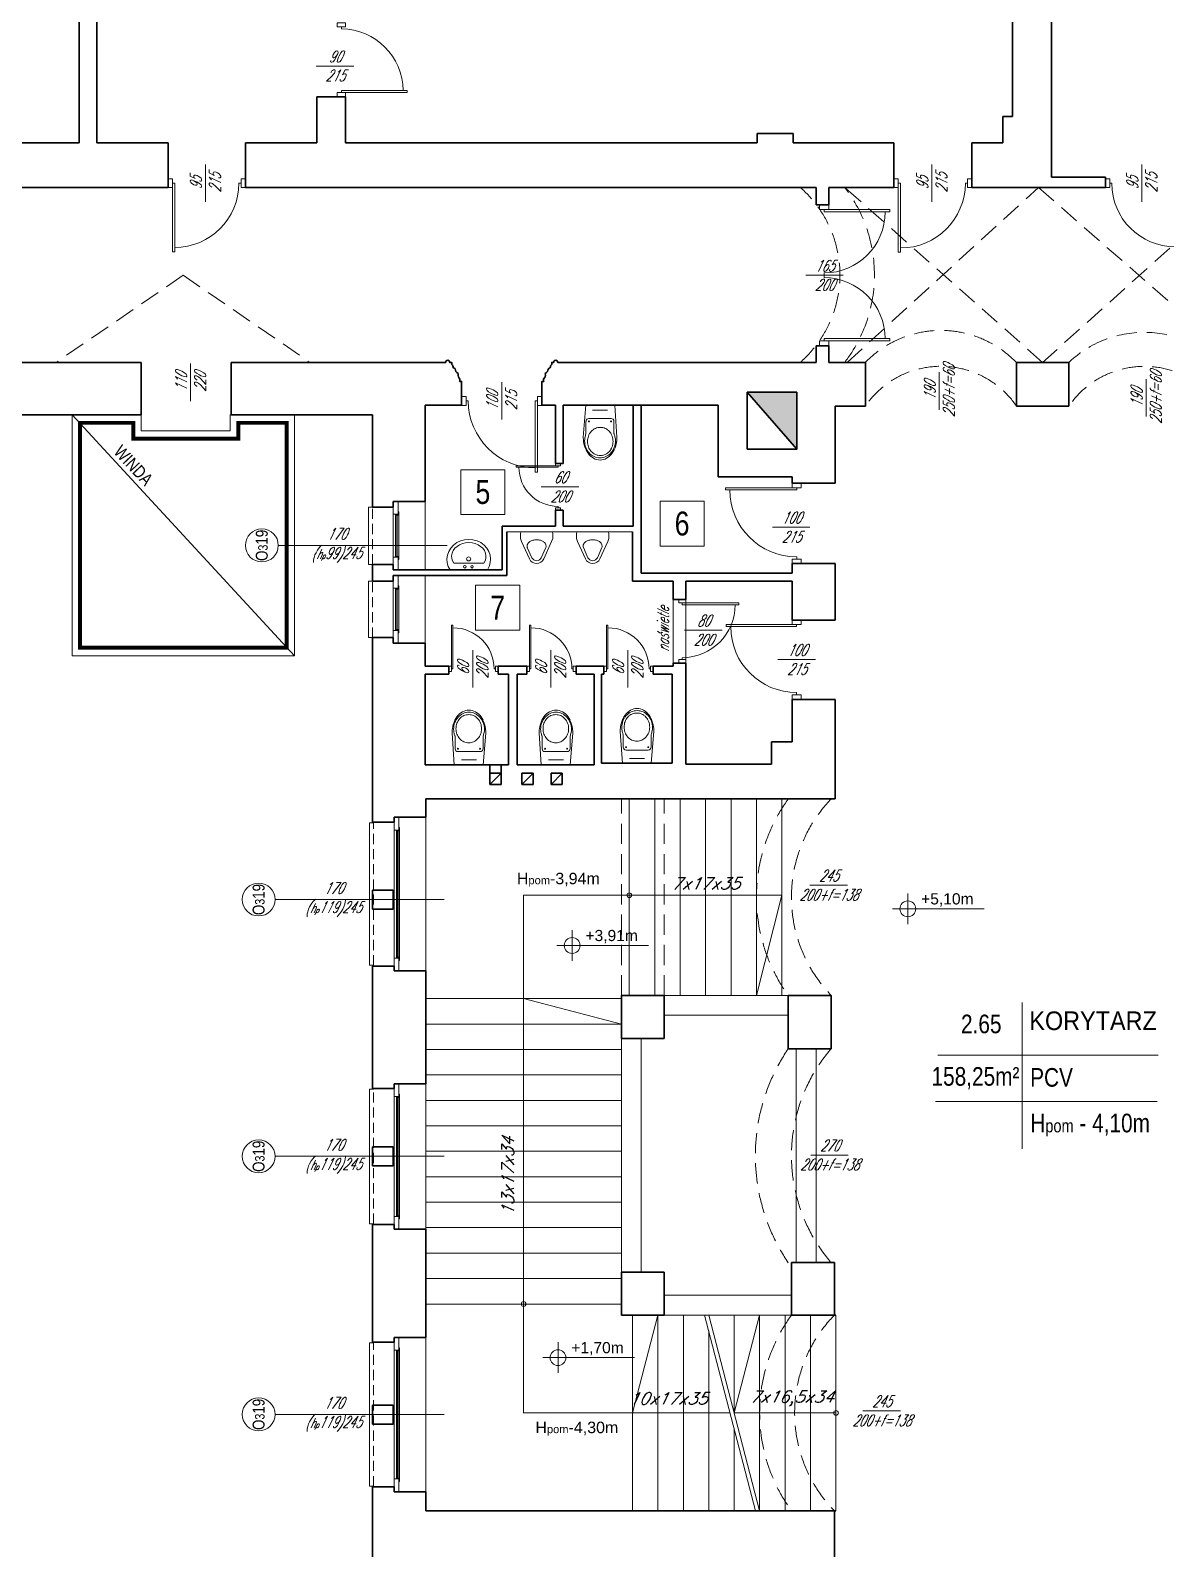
# Model space of a CAD drawing. Header units: millimetres. Extents: x -18485 to 40303, y -22087 to 35064.
# Drawn here: x 11731 to 13159, y 6630 to 8539 of the extents above; entities that cross this region are included whole.
import ezdxf
from ezdxf.enums import TextEntityAlignment as Align

# ---------------------------------------------------------------- set-up
doc = ezdxf.new("R2010")
doc.units = ezdxf.units.MM
doc.linetypes.add('DASHED', pattern=[19.05, 12.7, -6.35])
doc.layers.get('0').update_dxf_attribs({"lineweight": 25})
for name, color, linetype, lineweight in [('03-01_okna', 5, 'Continuous', 15), ('03_drzwi', 1, 'Continuous', 0), ('04-1_widok', 251, 'Continuous', 5), ('04-2_nad', 251, 'DASHED', 5), ('05-03_opis', 10, 'Continuous', 5), ('07_wyposażenie', 253, 'Continuous', 5), ('11 piętro I - ściany', 2, 'Continuous', 35), ('31 piętro III - ściany', 2, 'Continuous', 35), ('inw03-02_schody', 6, 'Continuous', 5)]:
    doc.layers.add(name, color=color, linetype=linetype, lineweight=lineweight)
doc.styles.add('arial', font='arial.ttf')
doc.styles.add('ariel', font='arial.ttf', dxfattribs={"width": 0.8})
doc.styles.add('ariel_wym', font='simplex.shx', dxfattribs={"width": 0.65, "oblique": 25})

# ---------------------------------------------------------------- blocks, each defined once
blk = doc.blocks.new('ubi012_r')
for p, q in [((-2.3, 33.2), (0, 0)), ((33.1, 33.2), (30.3, 0)), ((0.9, 16.8), (0.9, 29.4)), ((30.2, 29.2), (30.2, 16.8)), ((30.3, 0), (0, 0)), ((27.1, 13.8), (3.9, 13.8)), ((15.4, 5.1), (7.5, 5.1)), ((15.4, 5.1), (23.3, 5.1))]:
    blk.add_line(p, q)
for centre in [(3.9, 16.8), (27.1, 16.8)]:
    blk.add_circle(centre, 0.506)
for centre, radius, start, end in [((20.8, 37.1), 22.3, 133.1777, 154.6258), ((16.6, 38.4), 17, 126.5259, 148.9267), ((16.1, 38.7), 14.2, 126.5259, 148.9267), ((16.2, 42), 15.5, 105.9445, 133.2542), ((15.6, 39.7), 15.4, 102.4946, 126.4967), ((15.3, 39.9), 12.8, 102.4946, 126.4967), ((15.4, 44.4), 13, 74.6148, 105.3852), ((15.5, 40.4), 14.7, 77.6333, 102.3667), ((15.2, 40.4), 12.2, 77.6333, 102.3667), ((15, 39.9), 12.8, 53.5033, 77.5054), ((15.3, 39.7), 15.4, 53.5033, 77.5054), ((14.6, 42), 15.5, 46.7458, 74.0555), ((14.2, 38.7), 14.2, 31.0733, 53.4741), ((14.3, 38.4), 17, 31.0733, 53.4741), ((10, 37.1), 22.3, 25.3742, 46.8223), ((30.8, 33.2), 33.1, 171.7845, 180.1077), ((27.5, 33.8), 29.8, 154.3733, 172.0149), ((18.8, 37.3), 19.5, 169.767, 190.233), ((18.1, 37.5), 18.8, 148.867, 169.8645), ((15.6, 36.6), 16.2, 189.6364, 202.7205), ((18, 37.8), 16.2, 169.767, 190.233), ((17.4, 38), 15.6, 148.867, 169.8645), ((17.4, 37.7), 15.6, 190.1355, 211.133), ((13, 38), 15.6, 10.1355, 31.133), ((13, 37.7), 15.6, 328.867, 349.8645), ((12.4, 37.8), 16.2, 0, 10.233), ((12.4, 37.8), 16.2, 349.767, 0), ((12.8, 37.5), 18.8, 10.1355, 31.133), ((3.2, 33.8), 29.8, 7.9851, 25.6267), ((-13.9, 43.3), 46.1, 343.1585, 348.2524), ((12.1, 37.3), 19.5, 0, 10.233), ((12.1, 37.3), 19.5, 349.767, 0), ((-0.1, 33.2), 33.1, 0, 8.2155), ((-1.7, 29.4), 2.53, 0, 22.7205), ((3.9, 16.8), 3.03, 180, 270), ((16.1, 37), 14.2, 211.0733, 233.4741), ((15.3, 35.8), 12.8, 233.5033, 257.5054), ((15.2, 35.3), 12.2, 257.6333, 282.3667), ((15, 35.8), 12.8, 282.4946, 306.4967), ((14.2, 37), 14.2, 306.5259, 328.9267), ((27.1, 16.8), 3.03, 270, 0), ((32.7, 29.2), 2.53, 163.1585, 180)]:
    blk.add_arc(centre, radius, start, end)
blk = doc.blocks.new('umywal04')
at = {"flags": 128}
for points in [[(0, 0), (-2.4, -4.4), (-3.7, -9.1), (-4.1, -13.9), (-3.5, -18.7), (-1.8, -23.4), (0.7, -27.6), (4.2, -31.3), (8.3, -34.4), (13, -36.6), (18.1, -38), (23.4, -38.5), (28.7, -38), (33.8, -36.6), (38.5, -34.4), (42.6, -31.3), (46.1, -27.6), (48.6, -23.4), (50.3, -18.7), (50.9, -13.9), (50.5, -9.1), (49.2, -4.4), (46.8, 0)], [(4.3, -8.4), (2.7, -11.4), (1.8, -14.6), (1.7, -17.9), (2.3, -21.2), (3.7, -24.3), (5.8, -27.2), (8.5, -29.6), (11.7, -31.6), (15.3, -33.1), (19.3, -34.1), (23.3, -34.4), (27.4, -34.1), (31.3, -33.1), (34.9, -31.6), (38.1, -29.6), (40.8, -27.2), (42.9, -24.3), (44.3, -21.2), (44.9, -17.9), (44.8, -14.6), (43.9, -11.4), (42.3, -8.4)]]:
    blk.add_lwpolyline(points, dxfattribs=at)
for points in [[(0, 0), (46.8, 0)], [(4.3, -8.4), (42.3, -8.4)]]:
    blk.add_lwpolyline(points)
for centre, radius in [((19.3, -4), 1.56), ((23.5, -13.9), 2.54), ((28.3, -4), 1.56)]:
    blk.add_circle(centre, radius)
blk = doc.blocks.new('*U1421')
blk.add_line((0, -0.375), (0, -0.4))
blk.add_lwpolyline([(0, 0.4), (0, 0.375), (-0.8, 0.375), (-0.8, 0.4), (-0.05, 0.4), (0.05, 0.4), (0.05, 0.45), (-0.05, 0.45), (-0.05, 0.4)])
at = {"ltscale": 0.8}
blk.add_lwpolyline([(-0.05, -0.4), (-0.05, -0.45), (0.05, -0.45), (0.05, -0.4)], close=True, dxfattribs=at)
blk.add_arc((0, 0.375), 0.75, 180, 270)
blk = doc.blocks.new('*U1428')
blk.add_line((0, 0.375), (0, 0.4))
at = {"ltscale": 0.8}
blk.add_lwpolyline([(-0.05, 0.4), (-0.05, 0.45), (0.05, 0.45), (0.05, 0.4)], close=True, dxfattribs=at)
blk.add_lwpolyline([(0, -0.4), (0, -0.375), (-0.8, -0.375), (-0.8, -0.4), (-0.05, -0.4), (0.05, -0.4), (0.05, -0.45), (-0.05, -0.45), (-0.05, -0.4)])
blk.add_arc((0, -0.375), 0.75, 90, 180)
blk = doc.blocks.new('*U1433')
blk.add_line((0, 0.375), (0, 0.4))
at = {"ltscale": 0.8}
blk.add_lwpolyline([(0.05, 0.4), (0.05, 0.45), (-0.05, 0.45), (-0.05, 0.4)], close=True, dxfattribs=at)
blk.add_lwpolyline([(0, -0.4), (0, -0.375), (0.8, -0.375), (0.8, -0.4), (0.05, -0.4), (-0.05, -0.4), (-0.05, -0.45), (0.05, -0.45), (0.05, -0.4)])
blk.add_arc((0, -0.375), 0.75, 0, 90)
blk = doc.blocks.new('*U1434')
blk.add_line((0, 0.375), (0, 0.4))
at = {"ltscale": 0.8}
blk.add_lwpolyline([(-0.05, 0.4), (-0.05, 0.45), (0.05, 0.45), (0.05, 0.4)], close=True, dxfattribs=at)
blk.add_lwpolyline([(0, -0.4), (0, -0.375), (-0.8, -0.375), (-0.8, -0.4), (-0.05, -0.4), (0.05, -0.4), (0.05, -0.45), (-0.05, -0.45), (-0.05, -0.4)])
blk.add_arc((0, -0.375), 0.75, 90, 180)
blk = doc.blocks.new('*U1435')
blk.add_line((0, -0.375), (0, -0.4))
blk.add_lwpolyline([(0, 0.4), (0, 0.375), (0.8, 0.375), (0.8, 0.4), (0.05, 0.4), (-0.05, 0.4), (-0.05, 0.45), (0.05, 0.45), (0.05, 0.4)])
at = {"ltscale": 0.8}
blk.add_lwpolyline([(0.05, -0.4), (0.05, -0.45), (-0.05, -0.45), (-0.05, -0.4)], close=True, dxfattribs=at)
blk.add_arc((0, 0.375), 0.75, 270, 360)
blk = doc.blocks.new('*U1436')
blk.add_line((0, -0.375), (0, -0.4))
blk.add_lwpolyline([(0, 0.4), (0, 0.375), (-0.8, 0.375), (-0.8, 0.4), (-0.05, 0.4), (0.05, 0.4), (0.05, 0.45), (-0.05, 0.45), (-0.05, 0.4)])
at = {"ltscale": 0.8}
blk.add_lwpolyline([(-0.05, -0.4), (-0.05, -0.45), (0.05, -0.45), (0.05, -0.4)], close=True, dxfattribs=at)
blk.add_arc((0, 0.375), 0.75, 180, 270)
blk = doc.blocks.new('kota rzutowa')
at = {"ltscale": 0.5}
for p, q in [((0, -20.6), (0, 20.6)), ((-20.6, 0), (102.8, 0))]:
    blk.add_line(p, q, dxfattribs=at)
blk.add_circle((0, 0), 10.6, dxfattribs=at)
at = {"ltscale": 0.5, "style": 'arial'}
blk.add_attdef('POZ._POSADKI_WYKOŃCZONWJ', text='', height=15, dxfattribs=at).set_placement((17.9, 1.4), align=Align.BOTTOM_LEFT)
blk.add_attdef('POZ._POSADZKI_KONSTRUKCJA', text='', height=15, dxfattribs=at).set_placement((17, -5), align=Align.TOP_LEFT)
blk = doc.blocks.new('*U1431')
for p, q in [((0, -0.025), (0, 0.025)), ((0, -0.675), (0, -0.7))]:
    blk.add_line(p, q)
for points in [[(0, 0.7), (0, 0.675), (0.7, 0.675), (0.7, 0.7), (0.05, 0.7), (-0.05, 0.7), (-0.05, 0.75), (0.05, 0.75), (0.05, 0.7)], [(0, -0.7), (0, -0.675), (0.7, -0.675), (0.7, -0.7), (0.05, -0.7), (-0.05, -0.7), (-0.05, -0.75), (0.05, -0.75), (0.05, -0.7)]]:
    blk.add_lwpolyline(points)
for centre, start, end in [((0, 0.675), 270, 0), ((0, -0.675), 0, 90)]:
    blk.add_arc(centre, 0.65, start, end)

msp = doc.modelspace()

# ---------------------------------------------------------------- hatches: boundary and pattern name
at = {"layer": '31 piętro III - ściany'}
msp.add_hatch(color=256, dxfattribs=at).paths.add_polyline_path([(12694.9, 8012.9), (12694.9, 8084.4), (12632.5, 8084.4)])

# ---------------------------------------------------------------- linework, layer by layer
at = {"layer": '03-01_okna', "linetype": 'Continuous', "lineweight": 0}
for p, q in [((12161.1, 7940), (12156.1, 7940)), ((12156.1, 7868), (12156.1, 7940)), ((12187.1, 7931), (12187.1, 7877)), ((12190.1, 7877), (12190.1, 7931)), ((12194.1, 7930), (12190.1, 7930)), ((12191.6, 7878), (12191.6, 7930)), ((12192.1, 7878), (12192.1, 7930)), ((12161.1, 7868), (12156.1, 7868)), ((12194.1, 7878), (12190.1, 7878)), ((12156.1, 7776), (12156.1, 7847)), ((12161.1, 7847), (12156.1, 7847)), ((12187.1, 7838), (12187.1, 7785)), ((12190.1, 7785), (12190.1, 7838)), ((12194.1, 7837), (12190.1, 7837)), ((12191.6, 7786), (12191.6, 7837)), ((12192.1, 7786), (12192.1, 7837)), ((12555.1, 7824), (12539.1, 7824)), ((12539.1, 7744), (12539.1, 7824)), ((12555.1, 7744), (12555.1, 7824)), ((12161.1, 7776), (12156.1, 7776)), ((12194.1, 7786), (12190.1, 7786)), ((12539.1, 7744), (12555.1, 7744)), ((12162.1, 7543), (12157.1, 7543)), ((12157.1, 7364), (12157.1, 7543)), ((12188.1, 7534), (12188.1, 7373)), ((12191.1, 7373), (12191.1, 7534)), ((12195.1, 7533), (12191.1, 7533)), ((12192.6, 7374), (12192.6, 7533)), ((12193.1, 7374), (12193.1, 7533)), ((12195.1, 7374), (12191.1, 7374)), ((12162.1, 7364), (12157.1, 7364)), ((12157.1, 7039), (12157.1, 7208)), ((12162.1, 7208), (12157.1, 7208)), ((12188.1, 7199), (12188.1, 7048)), ((12191.1, 7048), (12191.1, 7199)), ((12195.1, 7198), (12191.1, 7198)), ((12192.6, 7049), (12192.6, 7198)), ((12193.1, 7049), (12193.1, 7198)), ((12195.1, 7049), (12191.1, 7049)), ((12162.1, 7039), (12157.1, 7039)), ((12162.1, 6889), (12157.1, 6889)), ((12157.1, 6709), (12157.1, 6889)), ((12188.1, 6880), (12188.1, 6718)), ((12191.1, 6718), (12191.1, 6880)), ((12195.1, 6879), (12191.1, 6879)), ((12192.6, 6719), (12192.6, 6879)), ((12193.1, 6719), (12193.1, 6879)), ((12162.1, 6709), (12157.1, 6709)), ((12195.1, 6719), (12191.1, 6719))]:
    msp.add_line(p, q, dxfattribs=at)
at = {"layer": '03-01_okna', "linetype": 'DASHED'}
for p, q in [((12161.1, 7868), (12161.1, 7940)), ((12161.1, 7776), (12161.1, 7847)), ((12162.1, 7364), (12162.1, 7543)), ((12162.1, 7039), (12162.1, 7208)), ((12162.1, 6709), (12162.1, 6889))]:
    msp.add_line(p, q, dxfattribs=at)
at = {"layer": '03-01_okna', "linetype": 'Continuous', "lineweight": 0}
for points in [[(12193.1, 7947), (12193.1, 7931), (12187.1, 7931), (12187.1, 7947)], [(12193.1, 7877), (12193.1, 7861), (12187.1, 7861), (12187.1, 7877)], [(12193.1, 7854), (12193.1, 7838), (12187.1, 7838), (12187.1, 7854)], [(12193.1, 7785), (12193.1, 7769), (12187.1, 7769), (12187.1, 7785)], [(12194.1, 7550), (12194.1, 7534), (12188.1, 7534), (12188.1, 7550)], [(12194.1, 7373), (12194.1, 7357), (12188.1, 7357), (12188.1, 7373)], [(12194.1, 7215), (12194.1, 7199), (12188.1, 7199), (12188.1, 7215)], [(12194.1, 7048), (12194.1, 7032), (12188.1, 7032), (12188.1, 7048)], [(12194.1, 6896), (12194.1, 6880), (12188.1, 6880), (12188.1, 6896)], [(12194.1, 6718), (12194.1, 6702), (12188.1, 6702), (12188.1, 6718)]]:
    msp.add_lwpolyline(points, close=True, dxfattribs=at)
for points in [[(12193.1, 7874), (12194.1, 7874), (12194.1, 7934), (12193.1, 7934)], [(12193.1, 7782), (12194.1, 7782), (12194.1, 7841), (12193.1, 7841)], [(12194.1, 7370), (12195.1, 7370), (12195.1, 7537), (12194.1, 7537)], [(12194.1, 7045), (12195.1, 7045), (12195.1, 7202), (12194.1, 7202)], [(12194.1, 6715), (12195.1, 6715), (12195.1, 6883), (12194.1, 6883)]]:
    msp.add_lwpolyline(points, dxfattribs=at)
at = {"layer": '04-1_widok'}
for p, q in [((12227.1, 7947), (12227.1, 7861)), ((12227.1, 7854), (12227.1, 7769)), ((12228.1, 7550), (12228.1, 7357)), ((12684.1, 7326), (12528.1, 7326)), ((12528.1, 7301), (12684.1, 7301)), ((12474.1, 7272), (12474.1, 6978)), ((12499.1, 6978), (12499.1, 7272)), ((12694.1, 7259), (12694.1, 6990)), ((12719.1, 7259), (12719.1, 6990)), ((12228.1, 7215), (12228.1, 7032)), ((12528.1, 6949), (12688.1, 6949)), ((12688.1, 6924), (12528.1, 6924)), ((12228.1, 6896), (12228.1, 6702))]:
    msp.add_line(p, q, dxfattribs=at)
at = {"layer": '04-2_nad', "ltscale": 2}
for p, q in [((13004.1, 8122), (12755.1, 8342)), ((12758.1, 8122), (12999.1, 8342)), ((12999.1, 8342), (13250.1, 8122)), ((13249.1, 8342), (13004.1, 8122)), ((11922.8, 8231.5), (11763.2, 8122)), ((11922.8, 8231.5), (12082.3, 8122)), ((12474.1, 7326), (12474.1, 7573)), ((12528.1, 7326), (12528.1, 7573))]:
    msp.add_line(p, q, dxfattribs=at)
for centre, radius, start, end in [((12603.1, 8232), 146, 311.1121, 48.8879), ((12612.1, 8232), 180.4, 322.4391, 37.5609), ((12876.1, 8030), 132.2, 44.074, 135.926), ((13132.1, 8021.1), 138.6, 46.7163, 133.2837), ((12876.1, 8001.8), 115.3, 34.4829, 145.5171), ((13132.1, 8001.8), 115.2, 34.4829, 145.5171), ((12854.8, 7449.5), 210.7, 144.1071, 215.8929), ((12865.6, 7449.5), 177.5, 135.9181, 224.0819), ((12881.9, 7124.5), 239.2, 145.7786, 214.2214), ((12894, 7124.5), 205.9, 139.215, 220.785), ((12857.2, 6801), 209.1, 143.9706, 216.0294), ((12868.4, 6801), 176.3, 135.7561, 224.2439)]:
    msp.add_arc(centre, radius, start, end, dxfattribs=at)
at = {"layer": '05-03_opis', "lineweight": 0}
for p, q in [((12137.4, 8494.6), (12090.2, 8494.6)), ((11950.8, 8371), (11950.8, 8323.8)), ((12864.8, 8371), (12864.8, 8323.8)), ((13128.9, 8371), (13128.9, 8323.8)), ((12753.2, 8231.5), (12706, 8231.5)), ((11932.2, 8120.6), (11932.2, 8073.4)), ((12323.6, 8097.2), (12323.6, 8050)), ((12874.1, 8109.6), (12874.1, 8062.4)), ((13134.4, 8101), (13134.4, 8053.8)), ((12420.6, 7965.4), (12373.4, 7965.4)), ((12711.4, 7914.7), (12664.2, 7914.7)), ((12255.1, 7891.9), (12042.5, 7891.9)), ((12600.8, 7785.2), (12553.6, 7785.2)), ((12287.2, 7760.2), (12287.2, 7713)), ((12385.2, 7760.2), (12385.2, 7713)), ((12482.2, 7760.2), (12482.2, 7713)), ((12718.2, 7748.3), (12671, 7748.3)), ((12758.4, 7464.6), (12711.2, 7464.6)), ((12251.1, 7446.6), (12038.5, 7446.6)), ((12251.1, 7123.7), (12038.5, 7123.7)), ((12759.5, 7125.3), (12712.3, 7125.3)), ((12251.1, 6799.2), (12038.5, 6799.2)), ((12825.1, 6803.6), (12777.9, 6803.6))]:
    msp.add_line(p, q, dxfattribs=at)
at = {"layer": '05-03_opis'}
for p, q in [((11783.1, 8056), (12063, 7753.2)), ((12978.4, 7317.1), (12978.4, 7133.1)), ((12872.4, 7250.9), (13149.4, 7250.9)), ((12869.4, 7192.6), (13148.1, 7192.6))]:
    msp.add_line(p, q, dxfattribs=at)
for points in [[(11783.1, 8056), (11870.1, 8056), (11870.1, 8036), (11982.1, 8036), (11982.1, 8056), (12063, 8056), (12063, 7753.2), (11783.1, 7753.2)], [(12272.2, 7987.1), (12327.5, 7987.1), (12327.5, 7930.6), (12272.2, 7930.6)], [(12522.8, 7947.4), (12578.2, 7947.4), (12578.2, 7890.9), (12522.8, 7890.9)], [(12290.8, 7841.9), (12346.2, 7841.9), (12346.2, 7785.4), (12290.8, 7785.4)]]:
    msp.add_lwpolyline(points, close=True, dxfattribs=at)
at = {"layer": '05-03_opis', "const_width": 5}
msp.add_lwpolyline([(11793.1, 8046), (11860.1, 8046), (11860.1, 8026), (11992.1, 8026), (11992.1, 8046), (12053, 8046), (12053, 7763.2), (11793.1, 7763.2)], close=True, dxfattribs=at)
at = {"layer": '05-03_opis', "lineweight": 0}
for centre in [(12021.8, 7891.9), (12017.8, 7446.6), (12017.8, 7123.7), (12017.8, 6799.2)]:
    msp.add_circle(centre, 20.7, dxfattribs=at)
at = {"layer": '07_wyposażenie', "ltscale": 2}
for p, q in [((12330.1, 7909), (12488.1, 7909)), ((12347.1, 7906.3), (12347.5, 7909)), ((12347.2, 7900.5), (12347.1, 7906.3)), ((12347.5, 7909), (12367.5, 7909)), ((12367.5, 7909), (12387.5, 7909)), ((12387.5, 7909), (12387.9, 7906.3)), ((12387.9, 7906.3), (12387.7, 7900.5)), ((12417.6, 7906.3), (12418, 7909)), ((12417.8, 7900.5), (12417.6, 7906.3)), ((12418, 7909), (12438, 7909)), ((12438, 7909), (12458, 7909)), ((12458, 7909), (12458.4, 7906.3)), ((12458.4, 7906.3), (12458.2, 7900.5)), ((12348.5, 7896.6), (12347.2, 7900.5)), ((12358.4, 7874.9), (12348.5, 7896.6)), ((12361.6, 7876.4), (12355.7, 7889.3)), ((12379.2, 7889.3), (12373.4, 7876.4)), ((12386.4, 7896.6), (12376.6, 7874.9)), ((12387.7, 7900.5), (12386.4, 7896.6)), ((12419.1, 7896.6), (12417.8, 7900.5)), ((12428.9, 7874.9), (12419.1, 7896.6)), ((12432.1, 7876.4), (12426.3, 7889.3)), ((12449.7, 7889.3), (12443.9, 7876.4)), ((12456.9, 7896.6), (12447.1, 7874.9)), ((12458.2, 7900.5), (12456.9, 7896.6))]:
    msp.add_line(p, q, dxfattribs=at)
for centre, radius, start, end in [((12360.9, 7891), 5.45, 148.1465, 180), ((12360.9, 7891), 5.45, 180, 203.6096), ((12364.1, 7889.1), 9.14, 123.6901, 148.1465), ((12366.1, 7886), 12.9, 105.4371, 123.6901), ((12367.5, 7881.1), 17.9, 90, 105.4371), ((12367.5, 7881.1), 17.9, 74.5629, 90), ((12368.8, 7886), 12.9, 56.3099, 74.5629), ((12370.9, 7889.1), 9.14, 31.8535, 56.3099), ((12374, 7891), 5.45, 0, 31.8535), ((12374, 7891), 5.45, 341.6064, 0), ((12431.4, 7891), 5.45, 148.1465, 180), ((12431.4, 7891), 5.45, 180, 203.6096), ((12434.6, 7889.1), 9.14, 123.6901, 148.1465), ((12436.6, 7886), 12.9, 105.4371, 123.6901), ((12438, 7881.1), 17.9, 90, 105.4371), ((12438, 7881.1), 17.9, 74.5629, 90), ((12439.3, 7886), 12.9, 56.3099, 74.5629), ((12441.4, 7889.1), 9.14, 31.8535, 56.3099), ((12444.5, 7891), 5.45, 0, 31.8535), ((12444.5, 7891), 5.45, 341.6064, 0), ((12367.5, 7879), 10, 204.2952, 270), ((12367.5, 7879), 6.45, 204.2952, 270), ((12367.5, 7879), 6.45, 270, 335.7048), ((12367.5, 7879), 10, 270, 335.7048), ((12438, 7879), 10, 204.2952, 270), ((12438, 7879), 6.45, 204.2952, 270), ((12438, 7879), 6.45, 270, 335.7048), ((12438, 7879), 10, 270, 335.7048)]:
    msp.add_arc(centre, radius, start, end, dxfattribs=at)
at = {"layer": '11 piętro I - ściany'}
for p, q in [((11792.1, 8398), (11792.1, 8903)), ((13015.1, 8355), (13015.1, 8905)), ((11814.1, 8896), (11814.1, 8398)), ((12966.1, 8881), (12966.1, 8431)), ((12091.1, 8398), (12091.1, 8456)), ((12091.1, 8456), (12127.1, 8456)), ((12127.1, 8456), (12127.1, 8398)), ((12966.1, 8431), (12954.1, 8431)), ((12954.1, 8431), (12954.1, 8398)), ((12690.1, 8410), (12645.1, 8410)), ((12645.1, 8410), (12645.1, 8398)), ((12690.1, 8398), (12690.1, 8410)), ((11698.1, 8398), (11792.1, 8398)), ((11904.1, 8398), (11814.1, 8398)), ((11904.1, 8342), (11904.1, 8398)), ((12001.1, 8342), (12001.1, 8398)), ((12001.1, 8398), (12091.1, 8398)), ((12127.1, 8398), (12645.1, 8398)), ((12690.1, 8398), (12817.1, 8398)), ((12817.1, 8398), (12817.1, 8342)), ((12915.1, 8398), (12954.1, 8398)), ((12954.1, 8398), (12915.1, 8398)), ((12915.1, 8398), (12915.1, 8342)), ((13083.1, 8355), (13015.1, 8355)), ((13083.1, 8342), (13083.1, 8355)), ((11904.1, 8342), (11718.1, 8342)), ((12719.1, 8342), (12001.1, 8342)), ((12719.1, 8320), (12719.1, 8342)), ((12735.1, 8320), (12735.1, 8342)), ((12735.1, 8342), (12817.1, 8342)), ((12915.1, 8342), (13083.1, 8342)), ((12735.1, 8320), (12719.1, 8320)), ((12735.1, 8143), (12719.1, 8143)), ((12719.1, 8143), (12719.1, 8122)), ((12735.1, 8122), (12735.1, 8143)), ((11870.1, 8122), (11504.1, 8122)), ((11870.1, 8056), (11870.1, 8122)), ((12253.1, 8122), (11983.1, 8122)), ((11983.1, 8122), (11983.1, 8056)), ((12719.1, 8122), (12394.1, 8122)), ((12781.1, 8122), (12735.1, 8122)), ((12781.1, 8067), (12781.1, 8122)), ((12971.1, 8067), (12971.1, 8122)), ((12971.1, 8122), (13037.1, 8122)), ((13037.1, 8122), (13037.1, 8067)), ((12273.1, 8068), (12227.1, 8068)), ((12227.1, 8068), (12227.1, 7947)), ((12374.1, 8068), (12391.1, 8068)), ((12391.1, 8068), (12391.1, 7995)), ((12401.1, 8068), (12489.1, 8068)), ((12401.1, 7995), (12401.1, 8068)), ((12499.1, 8068), (12489.1, 8068)), ((12489.1, 8068), (12489.1, 7916)), ((12499.1, 7857), (12499.1, 8068)), ((12499.1, 8068), (12596.1, 8068)), ((12596.1, 8068), (12596.1, 7978)), ((12781.1, 8067), (12743.1, 8067)), ((12743.1, 8067), (12743.1, 7986)), ((12971.1, 8067), (13037.1, 8067)), ((11498.1, 8056), (11870.1, 8056)), ((11983.1, 8056), (12161.1, 8056)), ((12161.1, 7940), (12161.1, 8056)), ((12391.1, 7995), (12401.1, 7995)), ((12743.1, 7986), (12743.1, 7970)), ((12596.1, 7978), (12689.1, 7978)), ((12689.1, 7970), (12689.1, 7978)), ((12743.1, 7970), (12689.1, 7970)), ((12227.1, 7947), (12187.1, 7947)), ((12187.1, 7947), (12187.1, 7940)), ((12187.1, 7940), (12161.1, 7940)), ((12391.1, 7916), (12391.1, 7936)), ((12391.1, 7936), (12401.1, 7936)), ((12401.1, 7936), (12401.1, 7916)), ((12391.1, 7916), (12324.1, 7916)), ((12324.1, 7916), (12324.1, 7861)), ((12330.1, 7909), (12330.1, 7854)), ((12401.1, 7916), (12489.1, 7916)), ((12488.1, 7909), (12488.1, 7847)), ((12187.1, 7868), (12161.1, 7868)), ((12161.1, 7868), (12161.1, 7847)), ((12187.1, 7861), (12187.1, 7868)), ((12743.1, 7869), (12689.1, 7869)), ((12689.1, 7869), (12689.1, 7857)), ((12689.1, 7857), (12689.1, 7866)), ((12743.1, 7869), (12743.1, 7798)), ((12187.1, 7847), (12161.1, 7847)), ((12227.1, 7861), (12187.1, 7861)), ((12227.1, 7854), (12187.1, 7854)), ((12187.1, 7854), (12187.1, 7847)), ((12227.1, 7861), (12324.1, 7861)), ((12227.1, 7854), (12330.1, 7854)), ((12488.1, 7847), (12539.1, 7847)), ((12689.1, 7857), (12499.1, 7857)), ((12539.1, 7824), (12539.1, 7847)), ((12555.1, 7824), (12555.1, 7847)), ((12555.1, 7847), (12689.1, 7847)), ((12689.1, 7798), (12689.1, 7847)), ((12555.1, 7824), (12539.1, 7824)), ((12743.1, 7798), (12689.1, 7798)), ((12187.1, 7776), (12161.1, 7776)), ((12161.1, 7544), (12161.1, 7776)), ((12187.1, 7769), (12187.1, 7776)), ((12227.1, 7769), (12187.1, 7769)), ((12227.1, 7740), (12227.1, 7769)), ((12257.1, 7740), (12227.1, 7740)), ((12257.1, 7730), (12257.1, 7740)), ((12355.1, 7740), (12319.1, 7740)), ((12319.1, 7740), (12319.1, 7730)), ((12355.1, 7730), (12355.1, 7740)), ((12452.1, 7740), (12417.1, 7740)), ((12417.1, 7740), (12417.1, 7730)), ((12452.1, 7730), (12452.1, 7740)), ((12539.1, 7740), (12514.1, 7740)), ((12514.1, 7740), (12514.1, 7730)), ((12555.1, 7744), (12539.1, 7744)), ((12539.1, 7744), (12539.1, 7740)), ((12555.1, 7617), (12555.1, 7744)), ((12555.1, 7617), (12555.1, 7744)), ((12227.1, 7616), (12227.1, 7730)), ((12227.1, 7730), (12257.1, 7730)), ((12319.1, 7730), (12332.1, 7730)), ((12332.1, 7730), (12332.1, 7616)), ((12343.1, 7616), (12343.1, 7730)), ((12343.1, 7730), (12355.1, 7730)), ((12417.1, 7730), (12440.1, 7730)), ((12440.1, 7730), (12440.1, 7616)), ((12449.1, 7618), (12449.1, 7730)), ((12449.1, 7730), (12452.1, 7730)), ((12514.1, 7730), (12538.1, 7730)), ((12538.1, 7730), (12538.1, 7618)), ((12743.1, 7698), (12689.1, 7698)), ((12689.1, 7698), (12689.1, 7645)), ((12743.1, 7573), (12743.1, 7698)), ((12689.1, 7645), (12663.1, 7645)), ((12663.1, 7645), (12663.1, 7617)), ((12538.1, 7618), (12449.1, 7618)), ((12332.1, 7616), (12227.1, 7616)), ((12440.1, 7616), (12343.1, 7616)), ((12663.1, 7617), (12555.1, 7617)), ((12228.1, 7550), (12228.1, 7573)), ((12228.1, 7573), (12743.1, 7573)), ((12188.1, 7544), (12161.1, 7544)), ((12228.1, 7550), (12188.1, 7550)), ((12188.1, 7550), (12188.1, 7544)), ((12161.1, 7458.4), (12187.1, 7458.4)), ((12161.1, 7458.4), (12161.1, 7434.4)), ((12187.1, 7458.4), (12187.1, 7434.4)), ((12161.1, 7434.4), (12187.1, 7434.4)), ((12161.1, 7209), (12161.1, 7363)), ((12188.1, 7363), (12161.1, 7363)), ((12188.1, 7357), (12188.1, 7363)), ((12228.1, 7357), (12188.1, 7357)), ((12228.1, 7215), (12228.1, 7357)), ((12474.1, 7326), (12474.1, 7272)), ((12528.1, 7326), (12474.1, 7326)), ((12528.1, 7272), (12528.1, 7326)), ((12684.1, 7326), (12684.1, 7259)), ((12738.1, 7326), (12684.1, 7326)), ((12738.1, 7259), (12738.1, 7326)), ((12474.1, 7272), (12528.1, 7272)), ((12684.1, 7259), (12738.1, 7259)), ((12188.1, 7209), (12161.1, 7209)), ((12228.1, 7215), (12188.1, 7215)), ((12188.1, 7215), (12188.1, 7209)), ((12161.1, 7135.7), (12187.1, 7135.7)), ((12161.1, 7135.7), (12161.1, 7111.7)), ((12187.1, 7135.7), (12187.1, 7111.7)), ((12161.1, 7111.7), (12187.1, 7111.7)), ((12161.1, 6890), (12161.1, 7038)), ((12188.1, 7038), (12161.1, 7038)), ((12188.1, 7032), (12188.1, 7038)), ((12228.1, 7032), (12188.1, 7032)), ((12228.1, 6896), (12228.1, 7032)), ((12688.1, 6990), (12688.1, 6924)), ((12742.1, 6990), (12688.1, 6990)), ((12742.1, 6924), (12742.1, 6990)), ((12528.1, 6978), (12474.1, 6978)), ((12474.1, 6978), (12474.1, 6924)), ((12528.1, 6924), (12528.1, 6978)), ((12474.1, 6924), (12528.1, 6924)), ((12688.1, 6924), (12742.1, 6924)), ((12744.1, 6924), (12742.1, 6924)), ((12228.1, 6896), (12188.1, 6896)), ((12188.1, 6896), (12188.1, 6890)), ((12188.1, 6890), (12161.1, 6890)), ((12161.1, 6811), (12187.1, 6811)), ((12161.1, 6811), (12161.1, 6787)), ((12187.1, 6811), (12187.1, 6787)), ((12161.1, 6787), (12187.1, 6787)), ((12161.1, 6453), (12161.1, 6708)), ((12188.1, 6708), (12161.1, 6708)), ((12188.1, 6702), (12188.1, 6708)), ((12228.1, 6702), (12188.1, 6702)), ((12228.1, 6678), (12228.1, 6702)), ((12742.1, 6678), (12228.1, 6678)), ((12742.1, 6294), (12742.1, 6678)), ((12744.1, 6678), (12742.1, 6678))]:
    msp.add_line(p, q, dxfattribs=at)
at = {"layer": '31 piętro III - ściany'}
for p, q in [((12632.5, 8084.4), (12694.9, 8012.9)), ((12308.8, 7605.3), (12308.8, 7616)), ((12308.8, 7605.3), (12322.8, 7605.3)), ((12308.8, 7591.3), (12308.8, 7605.3)), ((12322.8, 7605.3), (12308.8, 7591.3)), ((12322.8, 7605.3), (12322.8, 7616)), ((12322.8, 7605.3), (12322.8, 7591.3)), ((12349, 7605.3), (12363, 7605.3)), ((12349, 7591.3), (12349, 7605.3)), ((12363, 7605.3), (12349, 7591.3)), ((12363, 7605.3), (12363, 7591.3)), ((12385.7, 7605.3), (12399.7, 7605.3)), ((12385.7, 7591.3), (12385.7, 7605.3)), ((12399.7, 7605.3), (12385.7, 7591.3)), ((12399.7, 7605.3), (12399.7, 7591.3)), ((12322.8, 7591.3), (12308.8, 7591.3)), ((12363, 7591.3), (12349, 7591.3)), ((12399.7, 7591.3), (12385.7, 7591.3))]:
    msp.add_line(p, q, dxfattribs=at)
for points in [[(12273.1, 8068), (12273.1, 8098.1), (12270.7, 8098.1), (12271, 8099.5), (12271.1, 8100.4), (12270.9, 8101.1), (12270.1, 8102.3), (12269.1, 8103.8), (12268.7, 8105.7), (12269, 8108), (12267.1, 8109.2), (12265.9, 8110.7), (12265.4, 8112.4), (12264.9, 8113.7), (12264.5, 8114.4), (12263.8, 8114.9), (12262.5, 8115.5, 0.223712), (12260.7, 8119.4), (12260.7, 8122), (12258.3, 8122, 1), (12253.1, 8122)], [(12374.1, 8068), (12374.1, 8098.1), (12376.5, 8098.1), (12376.2, 8099.5), (12376.1, 8100.4), (12376.3, 8101.1), (12377.1, 8102.3), (12378.1, 8103.8), (12378.5, 8105.7), (12378.2, 8108), (12380.1, 8109.2), (12381.3, 8110.7), (12381.8, 8112.4), (12382.3, 8113.7), (12382.7, 8114.4), (12383.4, 8114.9), (12384.7, 8115.5, -0.223712), (12386.5, 8119.4), (12386.5, 8122), (12388.9, 8122, -1), (12394.1, 8122)]]:
    msp.add_lwpolyline(points, format="xyb", dxfattribs=at)
msp.add_lwpolyline([(12694.9, 8084.4), (12632.5, 8084.4), (12632.5, 8012.9), (12694.9, 8012.9)], close=True, dxfattribs=at)
at = {"layer": 'inw03-02_schody'}
for p, q in [((12484.1, 7573), (12484.1, 7326)), ((12516.1, 7326), (12516.1, 7573)), ((12548.1, 7326), (12548.1, 7573)), ((12580.1, 7326), (12580.1, 7573)), ((12612.1, 7326), (12612.1, 7573)), ((12644.1, 7326), (12644.1, 7573)), ((12676.1, 7326), (12676.1, 7573)), ((12351.1, 7452), (12351.1, 6801)), ((12351.1, 7452), (12676.1, 7452)), ((12676.1, 7452), (12644.1, 7326)), ((12228.1, 7322), (12474.1, 7322)), ((12351.1, 7322), (12474.1, 7290)), ((12392.1, 7290), (12228.1, 7290)), ((12392.1, 7290), (12474.1, 7290)), ((12310.1, 7258), (12228.1, 7258)), ((12310.1, 7258), (12474.1, 7258)), ((12228.1, 7226), (12474.1, 7226)), ((12228.1, 7194), (12474.1, 7194)), ((12228.1, 7162), (12474.1, 7162)), ((12228.1, 7130), (12474.1, 7130)), ((12228.1, 7098), (12474.1, 7098)), ((12228.1, 7066), (12474.1, 7066)), ((12228.1, 7034), (12474.1, 7034)), ((12228.1, 7002), (12474.1, 7002)), ((12228.1, 6970), (12474.1, 6970)), ((12474.1, 6938), (12228.1, 6938)), ((12488.1, 6924), (12488.1, 6678)), ((12488.1, 6801), (12520.1, 6924)), ((12520.1, 6924), (12520.1, 6678)), ((12552.1, 6924), (12552.1, 6678)), ((12578.9, 6924), (12642.9, 6678)), ((12584.1, 6924), (12648.1, 6678)), ((12616.1, 6924), (12616.1, 6801)), ((12616.1, 6801), (12648.1, 6924)), ((12648.1, 6924), (12648.1, 6678)), ((12680.1, 6678), (12680.1, 6924)), ((12712.1, 6924), (12712.1, 6678)), ((12744.1, 6678), (12744.1, 6924)), ((12584.1, 6904.2), (12584.1, 6678)), ((12351.1, 6801), (12610.9, 6801)), ((12616.1, 6801), (12744.1, 6801)), ((12616.1, 6781.2), (12616.1, 6678))]:
    msp.add_line(p, q, dxfattribs=at)
for centre in [(12484.1, 7452), (12351.1, 6938), (12744.1, 6801)]:
    msp.add_circle(centre, 3, dxfattribs=at)

# ---------------------------------------------------------------- block references
at = {"layer": '03_drzwi'}
for name, p, xscale, yscale, zscale, rotation in [('*U1421', (12121.9, 8502.5), 103.3333333333048, 103.3333333333048, 103.3333333333048, 180), ('*U1421', (11952.6, 8347.4), 107.7777777777474, 107.7777777777474, 107.7777777777474, 90), ('*U1421', (12866.1, 8347.5), 108.8888888888578, 108.8888888888578, 108.8888888888578, 90), ('*U1428', (13131.1, 8347.3), 106.6666666666342, 106.6666666666342, 106.6666666666342, 90), ('*U1428', (12323.6, 8073.6), 112.2222222221963, 112.2222222221963, 112.2222222221963, 90), ('*U1433', (12694.7, 7919.5), 112.2222222221917, 112.2222222221917, 112.2222222221917, 180), ('*U1434', (12550.7, 7784), 88.8888888888614, 88.8888888888614, 88.8888888888614, 180), ('*U1435', (12288.1, 7736.6), 68.88888888885504, 68.88888888885504, 68.88888888885504, 90), ('*U1435', (12386.1, 7736.6), 68.88888888885504, 68.88888888885504, 68.88888888885504, 90), ('*U1435', (12483.1, 7736.6), 68.88888888885504, 68.88888888885504, 68.88888888885504, 90), ('*U1433', (12694.6, 7748.3), 110.5676723174802, 110.5676723174802, 110.5676723174802, 180)]:
    msp.add_blockref(name, p, dxfattribs=dict(at, xscale=xscale, yscale=yscale, zscale=zscale, rotation=rotation))
for name, p, xscale, yscale, zscale in [('*U1431', (12729.2, 8231.5), 117.9999999999854, 117.9999999999854, 117.9999999999854), ('*U1436', (12394.4, 7965.5), 65.55555555553474, 65.55555555553474, 65.55555555553474)]:
    msp.add_blockref(name, p, dxfattribs=dict(at, xscale=xscale, yscale=yscale, zscale=zscale))
at = {"layer": '05-03_opis', "xscale": 0.9359999999996944, "yscale": 0.9359999999996944, "zscale": 0.9359999999996944}
for p, values in [((12834.5, 7434.9), {'POZ._POSADKI_WYKOŃCZONWJ': '+5,10m'}), ((12412.2, 7388.8), {'POZ._POSADKI_WYKOŃCZONWJ': '+3,91m'}), ((12394.4, 6870.6), {'POZ._POSADKI_WYKOŃCZONWJ': '+1,70m'})]:
    msp.add_blockref('kota rzutowa', p, dxfattribs=at).add_auto_attribs(values)
at = {"layer": '07_wyposażenie', "ltscale": 2, "xscale": 1.200000000000728, "yscale": 1.200000000000728, "zscale": 1.200000000000728, "rotation": 180}
msp.add_blockref('ubi012_r', (12465.8, 8068), dxfattribs=at)
at = {"layer": '07_wyposażenie', "ltscale": 2, "rotation": 180}
msp.add_blockref('umywal04', (12305.5, 7861), dxfattribs=at)
at = {"layer": '07_wyposażenie', "ltscale": 2, "xscale": 1.200000000000728, "yscale": 1.200000000000728, "zscale": 1.200000000000728}
for p in [(12263.9, 7616), (12373.4, 7616), (12475.4, 7618)]:
    msp.add_blockref('ubi012_r', p, dxfattribs=at)

# ---------------------------------------------------------------- texts
at = {"layer": '05-03_opis', "lineweight": 0, "attachment_point": 5}
for s, insert, char_height, width, style in [('90\\P215', (12114, 8494.6), 14.4, 68.936, 'ariel_wym'), ('165\\P200', (12729.8, 8231.5), 14.4, 68.936, 'ariel_wym'), ('60\\P200', (12397.2, 7965.4), 14.4, 68.936, 'ariel_wym'), ('100\\P215', (12688, 7914.7), 14.4, 68.936, 'ariel_wym'), ('170\\P({\\H0.8333x;h\\H0.6x;p}99)245', (12116, 7891.9), 14.4, 62.661, 'ariel_wym'), ('80\\P200', (12577.4, 7785.2), 14.4, 68.936, 'ariel_wym'), ('100\\P215', (12694.8, 7748.3), 14.4, 68.936, 'ariel_wym'), ('245\\P200+f=138', (12735, 7464.6), 14.4, 68.936, 'ariel_wym'), ('170\\P({\\H0.8333x;h\\H0.6x;p}119)245', (12112, 7446.6), 14.4, 62.661, 'ariel_wym'), ('H{\\H0.6944x;pom}-3,94m', (12394.8, 7471.5), 14.4, 141.502, 'arial'), ('{\\W1;7x17x35}', (12580, 7466.7), 15, 55, 'ariel_wym'), ('170\\P({\\H0.8333x;h\\H0.6x;p}119)245', (12112, 7123.7), 14.4, 62.661, 'ariel_wym'), ('270\\P200+f=138', (12736.1, 7125.3), 14.4, 68.936, 'ariel_wym'), ('170\\P({\\H0.8333x;h\\H0.6x;p}119)245', (12112, 6799.2), 14.4, 62.661, 'ariel_wym'), ('{\\W1;10x17x35}', (12532.6, 6819.2), 15, 55, 'ariel_wym'), ('{\\W1;7x16,5x34}', (12688.3, 6819.2), 15, 55, 'ariel_wym'), ('245\\P200+f=138', (12801.7, 6803.6), 14.4, 68.936, 'ariel_wym'), ('H{\\H0.6944x;pom}-4,30m', (12418.1, 6781.3), 14.4, 141.502, 'arial')]:
    msp.add_mtext(s, dxfattribs=dict(at, insert=insert, char_height=char_height, width=width, style=style))
for s, insert, char_height, width, rotation, style in [('95\\P215', (11950.8, 8347.6), 14.4, 68.936, 90, 'ariel_wym'), ('95\\P215', (12864.8, 8347.6), 14.4, 68.936, 90, 'ariel_wym'), ('95\\P215', (13128.9, 8347.6), 14.4, 68.936, 90, 'ariel_wym'), ('190\\P250+f=60', (12874.1, 8086.2), 14.4, 68.936, 90, 'ariel_wym'), ('190\\P250+f=60', (13134.4, 8077.6), 14.4, 68.936, 90, 'ariel_wym'), ('110\\P220', (11932.2, 8097.2), 14.4, 68.936, 90, 'ariel_wym'), ('100\\P215', (12323.6, 8073.8), 14.4, 68.936, 90, 'ariel_wym'), ('WINDA ', (11860.3, 7992.5), 15.84, 75.194, 313, 'ariel'), ('O{\\H0.8x;3}19', (12021.8, 7891.9), 15, 75.194, 90, 'ariel'), ('naświetle', (12526.6, 7786.3), 14.4, 62.661, 90, 'ariel_wym'), ('60\\P200', (12287.2, 7736.8), 14.4, 68.936, 90, 'ariel_wym'), ('60\\P200', (12385.2, 7736.8), 14.4, 68.936, 90, 'ariel_wym'), ('60\\P200', (12482.2, 7736.8), 14.4, 68.936, 90, 'ariel_wym'), ('O{\\H0.8x;3}19', (12017.8, 7446.6), 15, 75.194, 90, 'ariel'), ('O{\\H0.8x;3}19', (12017.8, 7123.7), 15, 75.194, 90, 'ariel'), ('{\\W1;13x17x34}', (12331.2, 7098.3), 15, 55, 90, 'ariel_wym'), ('O{\\H0.8x;3}19', (12017.8, 6799.2), 15, 75.194, 90, 'ariel')]:
    msp.add_mtext(s, dxfattribs=dict(at, insert=insert, char_height=char_height, width=width, rotation=rotation, style=style))
at = {"layer": '05-03_opis', "style": 'ariel'}
for s, insert, char_height, width, attachment_point in [('{\\fArial|b0|i0|c238|p34;5}', (12299.9, 7958.8), 30, 55.359, 5), ('{\\fArial|b0|i0|c238|p34;6}', (12550.5, 7919.2), 30, 55.359, 5), ('{\\fArial|b0|i0|c238|p34;7}', (12318.5, 7813.6), 30, 55.359, 5), ('{\\fArial|b0|i0|c238|p34;2.65}', (12926.9, 7290), 23.423, 108.913, 5), ('\\W0.9;{\\fArial|b0|i0|c238|p34;KORYTARZ}', (12987.4, 7294), 23.423, 524.533, 4), ('{\\fArial|b0|i0|c238|p34;158,25m²}', (12919.6, 7222), 23.423, 108.913, 5), ('{\\fArial|b0|i0|c238|p34;PCV}', (12988.4, 7222.8), 23.423, 596.868, 4), ('{\\fArial|b0|i0|c238|p34; H\\H0.7x;pom\\H1.429x; - 4,10m}', (12981.3, 7163.1), 23.423, 322.789, 4)]:
    msp.add_mtext(s, dxfattribs=dict(at, insert=insert, char_height=char_height, width=width, attachment_point=attachment_point))

doc.saveas('drawing.dxf')
